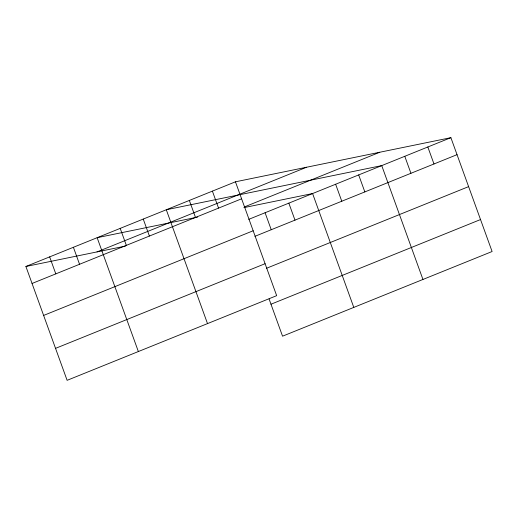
<?xml version="1.0" encoding="UTF-8"?>
<svg xmlns="http://www.w3.org/2000/svg" width="518" height="518" viewBox="0 0 518 518"><rect width="100%" height="100%" fill="white"/><g stroke="black" fill="none" stroke-linecap="round" stroke-linejoin="round"><path stroke-width="0.78" d="M235.45 181.812L276.664 295.661L67.113 380.329L25.9 266.479L235.45 181.812L450.887 137.671L492.1 251.521L282.55 336.188L269.082 298.983M96.996 251.916L306.546 167.249M32.051 283.469L241.602 198.802M244.464 206.915L379.791 152.24M248.757 219.341L450.887 137.671M43.622 315.436L253.172 230.769M254.908 236.331L457.038 154.662M55.543 348.361L265.093 263.701M266.479 268.292L468.609 186.629M270.979 304.221L480.529 219.554M197.539 217.126L97.144 237.691L138.358 351.541M243.861 207.634L312.587 193.551L353.794 307.401M25.9 266.479L125.524 246.069M427.836 146.989L433.987 163.979M404.785 156.3L410.936 173.29M422.947 279.461L381.734 165.611L166.297 209.751L207.511 323.601M358.683 174.929L364.834 191.919M335.632 184.24L341.783 201.23M288.837 203.147L294.988 220.137M265.086 212.743L271.238 229.733M212.399 191.129L218.551 208.119M189.348 200.44L195.5 217.43M143.246 219.069L149.398 236.059M120.195 228.38L126.347 245.37M73.401 247.287L79.552 264.277M49.65 256.883L55.802 273.873"/></g></svg>
